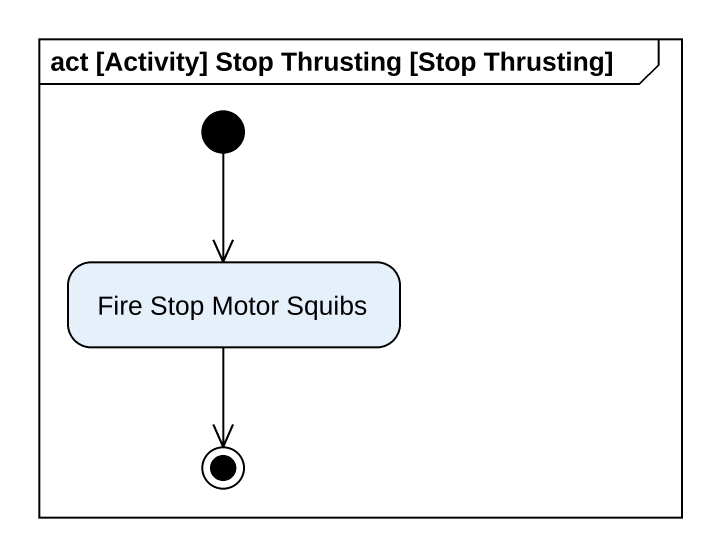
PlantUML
@startuml
mainframe act [Activity] Stop Thrusting [Stop Thrusting]
hide empty description
state "Fire Stop Motor Squibs" as Fire_Stop_Motor_Squibs
[*] --> Fire_Stop_Motor_Squibs
Fire_Stop_Motor_Squibs --> [*]
@enduml
